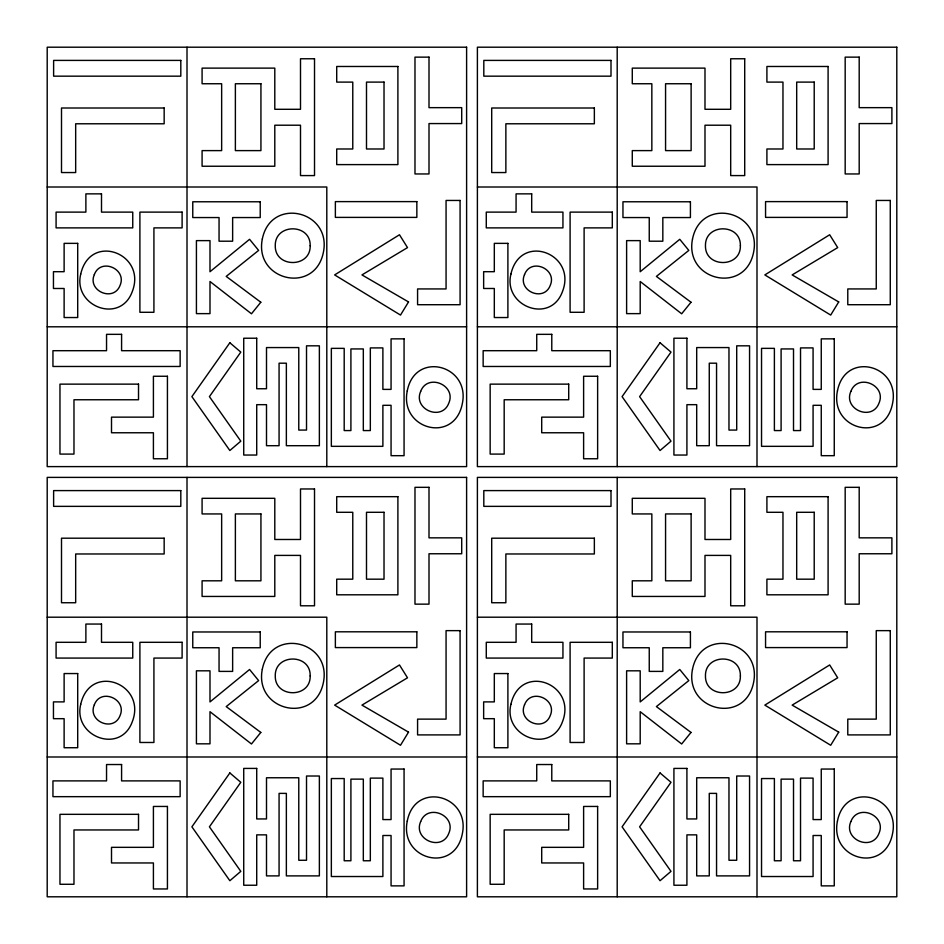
<?xml version="1.0" encoding="UTF-8"?>
<svg xmlns="http://www.w3.org/2000/svg" width="944" height="944" viewBox="0 0 944 944"><rect width="100%" height="100%" fill="white"/><g stroke="black" fill="none" stroke-linecap="round" stroke-linejoin="round"><path stroke-width="1.42" d="M47.2 187.006L326.801 187.006L326.801 466.607M477.393 187.006L756.994 187.006L756.994 466.607M47.2 326.801L466.607 326.801M477.393 326.801L896.8 326.801M47.2 617.199L326.801 617.199L326.801 896.8M477.393 617.199L756.994 617.199L756.994 896.8M47.2 756.994L466.607 756.994M477.393 756.994L896.8 756.994M617.199 47.2L617.199 466.607M617.199 477.393L617.199 896.8M187.006 47.2L187.006 466.607M187.006 477.393L187.006 896.8M407.253 390.934C399.288 429.532 454.56 444.235 462.348 403.513C470.372 364.962 414.994 350.377 407.253 390.934M407.253 821.127C399.288 859.724 454.56 874.427 462.348 833.705C470.372 795.155 414.994 780.57 407.253 821.127M837.446 390.934C829.481 429.532 884.752 444.235 892.54 403.513C900.564 364.962 845.199 350.377 837.446 390.934M837.446 821.127C829.481 859.724 884.752 874.427 892.54 833.705C900.564 795.155 845.199 780.57 837.446 821.127M80.724 274.102C72.782 306.375 120.407 324.606 132.313 291.472C146.993 253.594 90.199 232 80.724 274.102M80.724 704.295C72.782 736.568 120.407 754.799 132.313 721.664C146.993 683.786 90.199 662.192 80.724 704.295M510.916 274.102C502.975 306.375 550.6 324.606 562.506 291.472C577.185 253.594 520.392 232 510.916 274.102M510.916 704.295C502.975 736.568 550.6 754.799 562.506 721.664C577.185 683.786 520.392 662.192 510.916 704.295M262.314 239.033C253.96 280.687 315.036 295.059 323.426 252.154C331.71 210.606 270.822 196.364 262.314 239.033M262.314 669.225C253.96 710.879 315.036 725.263 323.426 682.347C331.71 640.799 270.822 626.556 262.314 669.225M692.507 239.033C684.152 280.687 745.241 295.059 753.619 252.154C761.902 210.606 701.014 196.364 692.507 239.033M692.507 669.225C684.152 710.879 745.241 725.263 753.619 682.347C761.902 640.799 701.014 626.556 692.507 669.225M94.341 274.574C87.096 290.941 113.575 302.422 120.041 285.43C127.298 269.028 100.76 257.37 94.341 274.574M94.341 704.767C87.096 721.133 113.575 732.615 120.041 715.623C127.298 699.233 100.76 687.562 94.341 704.767M524.534 274.574C517.288 290.941 543.768 302.422 550.234 285.43C557.503 269.028 530.965 257.37 524.534 274.574M524.534 704.767C517.288 721.133 543.768 732.615 550.234 715.623C557.503 699.233 530.965 687.562 524.534 704.767M420.658 391.418C412.799 409.295 441.816 421.72 448.801 403.135C456.648 385.246 427.644 372.821 420.658 391.418M420.658 821.61C412.799 839.499 441.816 851.913 448.801 833.328C456.648 815.439 427.644 803.014 420.658 821.61M850.851 391.418C842.992 409.295 872.008 421.72 878.994 403.135C886.841 385.246 857.836 372.821 850.851 391.418M850.851 821.61C842.992 839.499 872.008 851.913 878.994 833.328C886.841 815.439 857.836 803.014 850.851 821.61M310.175 245.735C310.753 268.143 274.763 268.072 275.27 245.735C274.728 223.244 310.788 223.173 310.175 245.735M310.175 675.928C310.753 698.336 274.763 698.265 275.27 675.928C274.728 653.437 310.788 653.366 310.175 675.928M740.367 245.735C740.957 268.143 704.956 268.072 705.463 245.735C704.92 223.244 740.981 223.173 740.367 245.735M740.367 675.928C740.957 698.336 704.956 698.265 705.463 675.928C704.92 653.437 740.981 653.366 740.367 675.928M408.528 301.938L400.504 315.072L334.636 274.916L399.477 234.761L407.513 247.611L361.953 274.916L408.528 301.938M408.528 732.131L400.504 745.264L334.636 705.109L399.477 664.954L407.513 677.804L361.953 705.109L408.528 732.131M838.72 301.938L830.696 315.072L764.841 274.916L829.67 234.761L837.706 247.611L792.146 274.916L838.72 301.938M838.72 732.131L830.696 745.264L764.841 705.109L829.67 664.954L837.706 677.804L792.146 705.109L838.72 732.131M229.852 342.755L191.892 396.633L229.852 450.512L240.803 441.167L209.415 396.633L240.803 352.1L229.852 342.755M229.852 772.947L191.892 826.826L229.852 880.717L240.803 871.359L209.415 826.826L240.803 782.293L229.852 772.947M660.045 342.755L622.084 396.633L660.045 450.512L670.995 441.167L639.607 396.633L670.995 352.1L660.045 342.755M660.045 772.947L622.084 826.826L660.045 880.717L670.995 871.359L639.607 826.826L670.995 782.293L660.045 772.947M260.815 302.245L251.47 313.786L209.993 281.513L209.993 313.632L196.423 313.632L196.423 240.626L209.993 240.626L209.993 271.73L249.57 239.304L258.621 250.408L226.206 276.403L260.815 302.245M260.815 732.438L251.47 743.978L209.993 711.705L209.993 743.825L196.423 743.825L196.423 670.818L209.993 670.818L209.993 701.923L249.57 669.497L258.621 680.6L226.206 706.596L260.815 732.438M691.008 302.245L681.662 313.786L640.197 281.513L640.197 313.632L626.615 313.632L626.615 240.626L640.197 240.626L640.197 271.73L679.763 239.304L688.813 250.408L656.399 276.403L691.008 302.245M691.008 732.438L681.662 743.978L640.197 711.705L640.197 743.825L626.615 743.825L626.615 670.818L640.197 670.818L640.197 701.923L679.763 669.497L688.813 680.6L656.399 706.596L691.008 732.438M466.607 47.2L47.2 47.2L47.2 466.607L466.607 466.607L466.607 47.2M896.8 47.2L477.393 47.2L477.393 466.607L896.8 466.607L896.8 47.2M429.001 57.136L414.982 57.136L414.982 173.956L429.001 173.956L429.001 123.57L461.71 123.57L461.71 107.651L429.001 107.651L429.001 57.136M859.193 57.136L845.175 57.136L845.175 173.956L859.193 173.956L859.193 123.57L891.903 123.57L891.903 107.651L859.193 107.651L859.193 57.136M314.517 58.764L300.499 58.764L300.499 109.292L274.798 109.292L274.798 68.121L202.087 68.121L202.087 83.745L221.651 83.745L221.651 150.615L202.087 150.615L202.087 166.238L274.798 166.238L274.798 125.21L300.499 125.21L300.499 175.584L314.517 175.584L314.517 58.764M744.71 58.764L730.691 58.764L730.691 109.292L704.991 109.292L704.991 68.121L632.279 68.121L632.279 83.745L651.844 83.745L651.844 150.615L632.279 150.615L632.279 166.238L704.991 166.238L704.991 125.21L730.691 125.21L730.691 175.584L744.71 175.584L744.71 58.764M180.811 60.404L53.619 60.404L53.619 76.169L180.811 76.169L180.811 60.404M611.004 60.404L483.812 60.404L483.812 76.169L611.004 76.169L611.004 60.404M397.896 66.481L336.713 66.481L336.713 82.104L352.773 82.104L352.773 148.987L336.713 148.987L336.713 164.61L397.896 164.61L397.896 66.481M828.089 66.481L766.906 66.481L766.906 82.104L782.965 82.104L782.965 148.987L766.906 148.987L766.906 164.61L828.089 164.61L828.089 66.481M384.019 82.104L366.496 82.104L366.496 148.987L384.019 148.987L384.019 82.104M814.212 82.104L796.689 82.104L796.689 148.987L814.212 148.987L814.212 82.104M260.933 83.745L235.375 83.745L235.375 150.615L260.933 150.615L260.933 83.745M691.126 83.745L665.567 83.745L665.567 150.615L691.126 150.615L691.126 83.745M164.162 108.005L61.502 108.005L61.502 172.551L75.673 172.551L75.673 123.782L164.162 123.782L164.162 108.005M594.354 108.005L491.706 108.005L491.706 172.551L505.866 172.551L505.866 123.782L594.354 123.782L594.354 108.005M101.504 193.862L85.88 193.862L85.88 212.117L56.085 212.117L56.085 227.882L132.75 227.882L132.75 212.117L101.504 212.117L101.504 193.862M531.696 193.862L516.073 193.862L516.073 212.117L486.278 212.117L486.278 227.882L562.943 227.882L562.943 212.117L531.696 212.117L531.696 193.862M460.082 200.447L446.064 200.447L446.064 288.935L417.578 288.935L417.578 304.711L460.082 304.711L460.082 200.447M890.275 200.447L876.256 200.447L876.256 288.935L847.783 288.935L847.783 304.711L890.275 304.711L890.275 200.447M416.847 201.615L335.368 201.615L335.368 217.391L416.847 217.391L416.847 201.615M847.051 201.615L765.56 201.615L765.56 217.391L847.051 217.391L847.051 201.615M260.225 201.78L192.765 201.78L192.765 217.557L219.055 217.557L219.055 241.204L232.637 241.204L232.637 217.557L260.225 217.557L260.225 201.78M690.418 201.78L622.957 201.78L622.957 217.557L649.248 217.557L649.248 241.204L662.83 241.204L662.83 217.557L690.418 217.557L690.418 201.78M182.109 212.117L139.901 212.117L139.901 312.287L153.919 312.287L153.919 227.882L182.109 227.882L182.109 212.117M612.302 212.117L570.093 212.117L570.093 312.287L584.112 312.287L584.112 227.882L612.302 227.882L612.302 212.117M77.703 243.363L64.121 243.363L64.121 271.695L53.454 271.695L53.454 288.486L64.121 288.486L64.121 317.538L77.703 317.538L77.703 243.363M507.896 243.363L494.314 243.363L494.314 271.695L483.647 271.695L483.647 288.486L494.314 288.486L494.314 317.538L507.896 317.538L507.896 243.363M121.587 334.341L106.542 334.341L106.542 350.696L52.947 350.696L52.947 366.473L180.139 366.473L180.139 350.696L121.587 350.696L121.587 334.341M551.78 334.341L536.735 334.341L536.735 350.696L483.151 350.696L483.151 366.473L610.331 366.473L610.331 350.696L551.78 350.696L551.78 334.341M256.721 338.223L243.729 338.223L243.729 455.043L256.721 455.043L256.721 404.669L266.503 404.669L266.503 445.698L279.07 445.698L279.07 363.192L286.362 363.192L286.362 445.698L319.367 445.698L319.367 345.823L306.517 345.823L306.517 430.075L298.776 430.075L298.776 347.569L266.503 347.569L266.503 388.751L256.721 388.751L256.721 338.223M686.913 338.223L673.922 338.223L673.922 455.043L686.913 455.043L686.913 404.669L696.696 404.669L696.696 445.698L709.263 445.698L709.263 363.192L716.555 363.192L716.555 445.698L749.56 445.698L749.56 345.823L736.709 345.823L736.709 430.075L728.969 430.075L728.969 347.569L696.696 347.569L696.696 388.751L686.913 388.751L686.913 338.223M404.067 338.861L391.064 338.861L391.064 389.388L382.886 389.388L382.886 347.911L370.331 347.911L370.331 430.57L363.322 430.57L363.322 348.938L350.908 348.938L350.908 430.57L344.194 430.57L344.194 348.36L331.344 348.36L331.344 446.335L382.886 446.335L382.886 405.306L391.064 405.306L391.064 455.681L404.067 455.681L404.067 338.861M834.26 338.861L821.256 338.861L821.256 389.388L813.079 389.388L813.079 347.911L800.524 347.911L800.524 430.57L793.515 430.57L793.515 348.938L781.101 348.938L781.101 430.57L774.387 430.57L774.387 348.36L761.537 348.36L761.537 446.335L813.079 446.335L813.079 405.306L821.256 405.306L821.256 455.681L834.26 455.681L834.26 338.861M167.43 376.255L153.412 376.255L153.412 417.142L111.51 417.142L111.51 432.765L153.412 432.765L153.412 458.76L167.43 458.76L167.43 376.255M597.635 376.255L583.616 376.255L583.616 417.142L541.703 417.142L541.703 432.765L583.616 432.765L583.616 458.76L597.635 458.76L597.635 376.255M138.52 384.137L59.968 384.137L59.968 454.088L73.974 454.088L73.974 399.76L138.52 399.76L138.52 384.137M568.713 384.137L490.16 384.137L490.16 454.088L504.179 454.088L504.179 399.76L568.713 399.76L568.713 384.137M466.607 477.393L47.2 477.393L47.2 896.8L466.607 896.8L466.607 477.393M896.8 477.393L477.393 477.393L477.393 896.8L896.8 896.8L896.8 477.393M429.001 487.328L414.982 487.328L414.982 604.148L429.001 604.148L429.001 553.762L461.71 553.762L461.71 537.844L429.001 537.844L429.001 487.328M859.193 487.328L845.175 487.328L845.175 604.148L859.193 604.148L859.193 553.762L891.903 553.762L891.903 537.844L859.193 537.844L859.193 487.328M314.517 488.968L300.499 488.968L300.499 539.484L274.798 539.484L274.798 498.314L202.087 498.314L202.087 513.937L221.651 513.937L221.651 580.808L202.087 580.808L202.087 596.443L274.798 596.443L274.798 555.402L300.499 555.402L300.499 605.788L314.517 605.788L314.517 488.968M744.71 488.968L730.691 488.968L730.691 539.484L704.991 539.484L704.991 498.314L632.279 498.314L632.279 513.937L651.844 513.937L651.844 580.808L632.279 580.808L632.279 596.443L704.991 596.443L704.991 555.402L730.691 555.402L730.691 605.788L744.71 605.788L744.71 488.968M180.811 490.597L53.619 490.597L53.619 506.362L180.811 506.362L180.811 490.597M611.004 490.597L483.812 490.597L483.812 506.362L611.004 506.362L611.004 490.597M397.896 496.674L336.713 496.674L336.713 512.297L352.773 512.297L352.773 579.179L336.713 579.179L336.713 594.803L397.896 594.803L397.896 496.674M828.089 496.674L766.906 496.674L766.906 512.297L782.965 512.297L782.965 579.179L766.906 579.179L766.906 594.803L828.089 594.803L828.089 496.674M384.019 512.297L366.496 512.297L366.496 579.179L384.019 579.179L384.019 512.297M814.212 512.297L796.689 512.297L796.689 579.179L814.212 579.179L814.212 512.297M260.933 513.937L235.375 513.937L235.375 580.808L260.933 580.808L260.933 513.937M691.126 513.937L665.567 513.937L665.567 580.808L691.126 580.808L691.126 513.937M164.162 538.198L61.502 538.198L61.502 602.744L75.673 602.744L75.673 553.975L164.162 553.975L164.162 538.198M594.354 538.198L491.706 538.198L491.706 602.744L505.866 602.744L505.866 553.975L594.354 553.975L594.354 538.198M101.504 624.055L85.88 624.055L85.88 642.309L56.085 642.309L56.085 658.074L132.75 658.074L132.75 642.309L101.504 642.309L101.504 624.055M531.696 624.055L516.073 624.055L516.073 642.309L486.278 642.309L486.278 658.074L562.943 658.074L562.943 642.309L531.696 642.309L531.696 624.055M460.082 630.639L446.064 630.639L446.064 719.127L417.578 719.127L417.578 734.904L460.082 734.904L460.082 630.639M890.275 630.639L876.256 630.639L876.256 719.127L847.783 719.127L847.783 734.904L890.275 734.904L890.275 630.639M416.847 631.807L335.368 631.807L335.368 647.584L416.847 647.584L416.847 631.807M847.051 631.807L765.56 631.807L765.56 647.584L847.051 647.584L847.051 631.807M260.225 631.973L192.765 631.973L192.765 647.749L219.055 647.749L219.055 671.396L232.637 671.396L232.637 647.749L260.225 647.749L260.225 631.973M690.418 631.973L622.957 631.973L622.957 647.749L649.248 647.749L649.248 671.396L662.83 671.396L662.83 647.749L690.418 647.749L690.418 631.973M182.109 642.309L139.901 642.309L139.901 742.48L153.919 742.48L153.919 658.074L182.109 658.074L182.109 642.309M612.302 642.309L570.093 642.309L570.093 742.48L584.112 742.48L584.112 658.074L612.302 658.074L612.302 642.309M77.703 673.556L64.121 673.556L64.121 701.888L53.454 701.888L53.454 718.679L64.121 718.679L64.121 747.731L77.703 747.731L77.703 673.556M507.896 673.556L494.314 673.556L494.314 701.888L483.647 701.888L483.647 718.679L494.314 718.679L494.314 747.731L507.896 747.731L507.896 673.556M121.587 764.534L106.542 764.534L106.542 780.889L52.947 780.889L52.947 796.665L180.139 796.665L180.139 780.889L121.587 780.889L121.587 764.534M551.78 764.534L536.735 764.534L536.735 780.889L483.151 780.889L483.151 796.665L610.331 796.665L610.331 780.889L551.78 780.889L551.78 764.534M256.721 768.416L243.729 768.416L243.729 885.236L256.721 885.236L256.721 834.862L266.503 834.862L266.503 875.89L279.07 875.89L279.07 793.385L286.362 793.385L286.362 875.89L319.367 875.89L319.367 776.015L306.517 776.015L306.517 860.267L298.776 860.267L298.776 777.762L266.503 777.762L266.503 818.944L256.721 818.944L256.721 768.416M686.913 768.416L673.922 768.416L673.922 885.236L686.913 885.236L686.913 834.862L696.696 834.862L696.696 875.89L709.263 875.89L709.263 793.385L716.555 793.385L716.555 875.89L749.56 875.89L749.56 776.015L736.709 776.015L736.709 860.267L728.969 860.267L728.969 777.762L696.696 777.762L696.696 818.944L686.913 818.944L686.913 768.416M404.067 769.053L391.064 769.053L391.064 819.581L382.886 819.581L382.886 778.116L370.331 778.116L370.331 860.763L363.322 860.763L363.322 779.13L350.908 779.13L350.908 860.763L344.194 860.763L344.194 778.552L331.344 778.552L331.344 876.528L382.886 876.528L382.886 835.499L391.064 835.499L391.064 885.873L404.067 885.873L404.067 769.053M834.26 769.053L821.256 769.053L821.256 819.581L813.079 819.581L813.079 778.116L800.524 778.116L800.524 860.763L793.515 860.763L793.515 779.13L781.101 779.13L781.101 860.763L774.387 860.763L774.387 778.552L761.537 778.552L761.537 876.528L813.079 876.528L813.079 835.499L821.256 835.499L821.256 885.873L834.26 885.873L834.26 769.053M167.43 806.447L153.412 806.447L153.412 847.334L111.51 847.334L111.51 862.958L153.412 862.958L153.412 888.953L167.43 888.953L167.43 806.447M597.635 806.447L583.616 806.447L583.616 847.334L541.703 847.334L541.703 862.958L583.616 862.958L583.616 888.953L597.635 888.953L597.635 806.447M138.52 814.33L59.968 814.33L59.968 884.28L73.974 884.28L73.974 829.953L138.52 829.953L138.52 814.33M568.713 814.33L490.16 814.33L490.16 884.28L504.179 884.28L504.179 829.953L568.713 829.953L568.713 814.33"/></g></svg>
